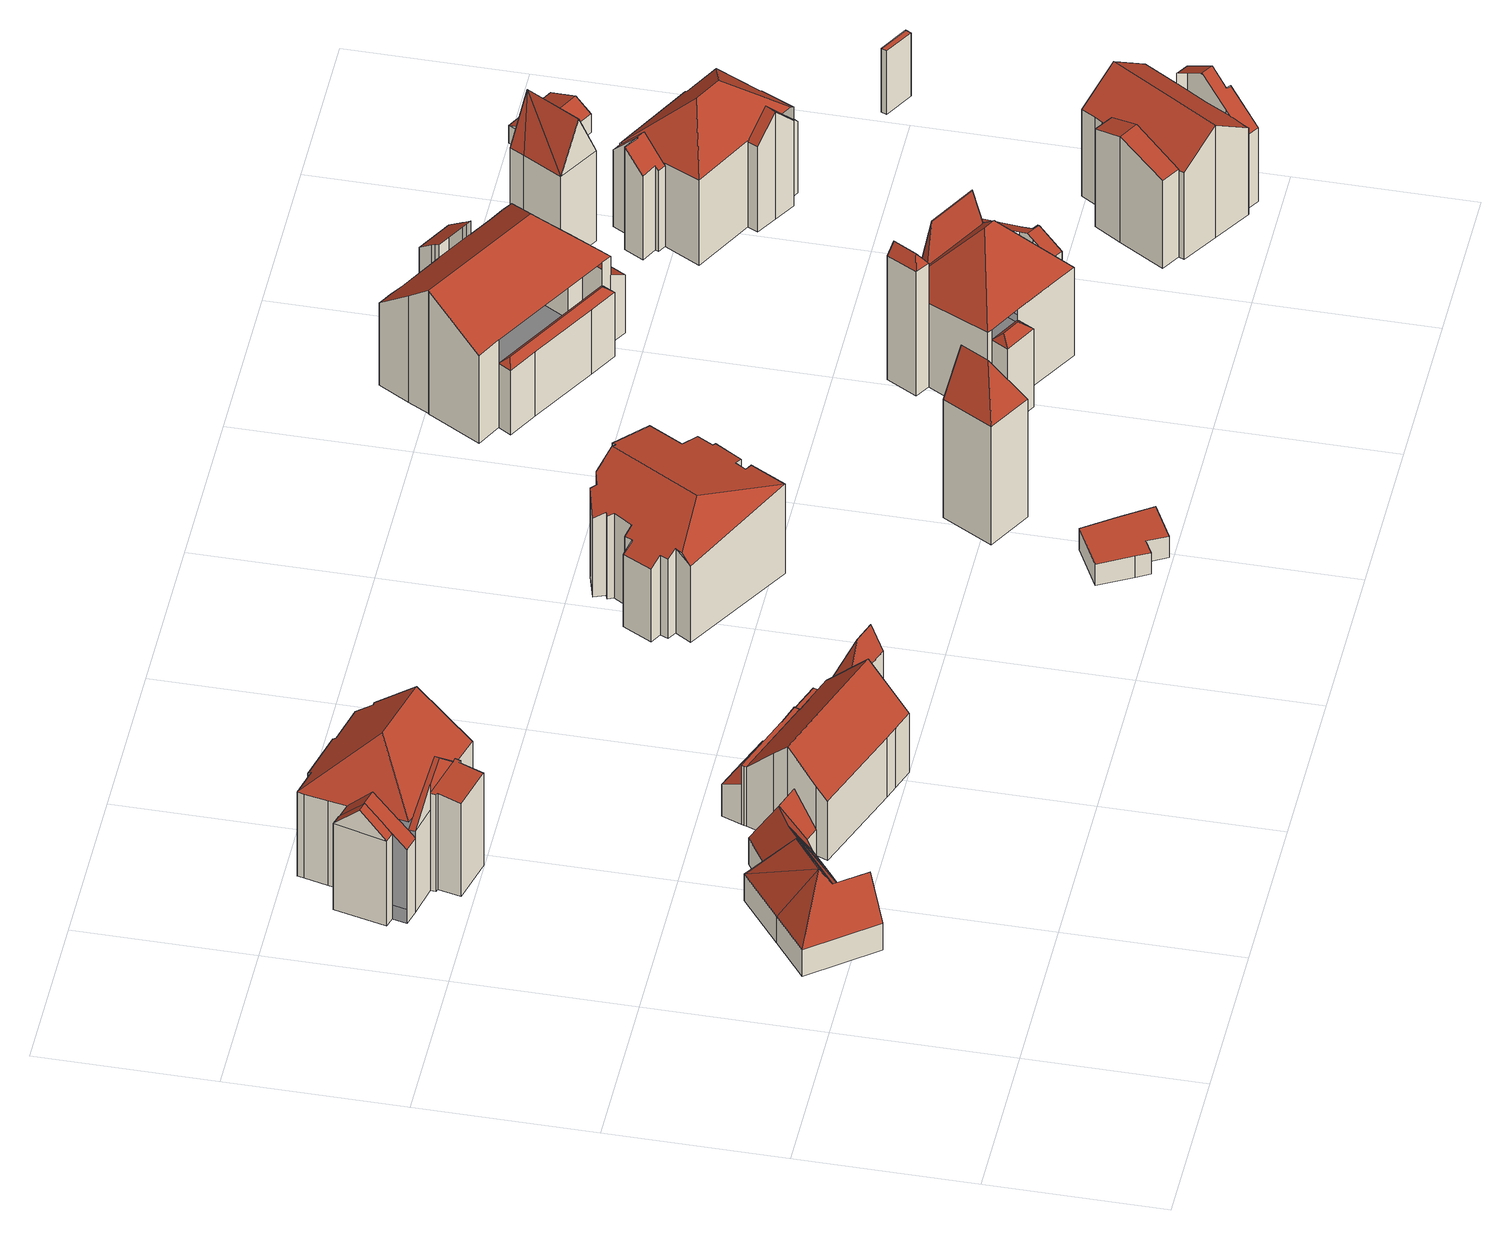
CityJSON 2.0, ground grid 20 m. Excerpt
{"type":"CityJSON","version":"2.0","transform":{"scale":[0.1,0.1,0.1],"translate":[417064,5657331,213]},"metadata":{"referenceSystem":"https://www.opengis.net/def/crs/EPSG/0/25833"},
"CityObjects":{
"building1":{"type":"Building","attributes":{"Dachtyp_tdc":"tdcFreeFormRoof","Gemeindeschluessel":14612000,"Dachneigung":58.7,"QualitaetDacherkennung":10,"Geometrietyp2DReferenz":"3000","measuredHeight":10.14,"function":"31001_9998","roofType":"5000"},"geometry":[{"type":"Solid","lod":"2","boundaries":[[[[0,1,2,3]],[[1,4,5,2]],[[4,6,7,5]],[[6,8,9,7]],[[8,10,11,9]],[[10,12,13,11]],[[12,14,15,13]],[[14,16,17,15]],[[16,18,19,17]],[[18,20,21,19]],[[20,22,23,21]],[[22,24,25,23]],[[24,26,27,25]],[[26,0,3,27]],[[28,29,30,26,24]],[[31,28,24,22]],[[22,32,31]],[[20,32,22]],[[32,20,18]],[[33,34,32,18,16]],[[33,16,14]],[[34,33,14,12]],[[34,31,32]],[[34,28,31]],[[34,29,28]],[[12,29,34]],[[10,29,12]],[[8,29,10]],[[29,8,6]],[[35,30,29,6,4]],[[36,35,4,1]],[[36,1,0]],[[30,35,36,0,26]],[[3,2,5,7,9,11,13,15,17,19,21,23,25,27]]]],"semantics":{"surfaces":[{"type":"WallSurface"},{"type":"RoofSurface"},{"type":"GroundSurface"}],"values":[[0,0,0,0,0,0,0,0,0,0,0,0,0,0,1,1,1,1,1,1,0,1,1,1,1,1,1,1,1,1,1,0,1,2]]}}]},
"building2":{"type":"Building","attributes":{"Gemeindeschluessel":14612000,"Geometrietyp2DReferenz":"3000","function":"31001_9998","roofType":"9999"},"children":["building2-1","building2-2","building2-3","building2-4","building2-5"]},
"building2-1":{"type":"BuildingPart","attributes":{"Dachtyp_tdc":"tdcGableRoof","Dachneigung":44.39,"QualitaetDacherkennung":19,"Geometrietyp2DReferenz":"3000","measuredHeight":16.57,"roofType":"3100"},"parents":["building2"],"geometry":[{"type":"MultiSurface","lod":"2","boundaries":[[[37,38,39,40,41]],[[42,43,44,45]],[[46,47,48,49,50]],[[38,51,48,47,52,53]],[[37,54,51,38]],[[42,55,46,50,43]],[[44,41,40,56,45]]],"semantics":{"surfaces":[{"type":"WallSurface"},{"type":"RoofSurface"},{"type":"GroundSurface"}],"values":[0,0,1,1,0,0,2]}}]},
"building2-2":{"type":"BuildingPart","attributes":{"Dachtyp_tdc":"tdcGableRoof","Dachneigung":44.7,"QualitaetDacherkennung":80,"Geometrietyp2DReferenz":"3000","measuredHeight":14.62,"roofType":"3100"},"parents":["building2"],"geometry":[{"type":"MultiSurface","lod":"2","boundaries":[[[57,58,59,60,61]],[[58,62,63,59]],[[62,64,65,66,63]],[[62,58,67]],[[58,57,68,69,67]],[[64,62,67,69]],[[60,59,63,66]]],"semantics":{"surfaces":[{"type":"WallSurface"},{"type":"RoofSurface"},{"type":"GroundSurface"}],"values":[0,0,0,0,1,1,2]}}]},
"building2-3":{"type":"BuildingPart","attributes":{"Dachtyp_tdc":"tdcPolyFlatRoof","Dachneigung":10.95,"QualitaetDacherkennung":46,"Geometrietyp2DReferenz":"3000","measuredHeight":13.29,"roofType":"2100"},"parents":["building2"],"geometry":[{"type":"MultiSurface","lod":"2","boundaries":[[[70,71,72,44,43,50]],[[71,73,74,72]],[[73,75,76,74]],[[75,77,78,76]],[[77,79,80,78]],[[79,81,82,80]],[[81,54,37,41,82]],[[54,81,79,77,75,73,71,70,49]],[[44,72,74,76,78,80,82,41]]],"semantics":{"surfaces":[{"type":"WallSurface"},{"type":"RoofSurface"},{"type":"GroundSurface"}],"values":[0,0,0,0,0,0,0,1,2]}}]},
"building2-4":{"type":"BuildingPart","attributes":{"Dachtyp_tdc":"tdcHipAndGableRoof","Dachneigung":39.9,"QualitaetDacherkennung":23,"Geometrietyp2DReferenz":"3000","measuredHeight":16.93,"roofType":"5000"},"parents":["building2"],"geometry":[{"type":"MultiSurface","lod":"2","boundaries":[[[83,84,85,86]],[[84,87,88,85]],[[87,89,90,88]],[[89,91,92,90]],[[91,93,94,92]],[[93,95,96,94]],[[95,55,42,45,96]],[[97,98,99,100]],[[98,101,102,99]],[[101,103,104,102]],[[103,105,106,104]],[[105,107,108,106]],[[107,83,86,108]],[[103,101,98,97,109,110,111]],[[110,52,55,95,93,111]],[[93,91,89,87,84,83,107,105,103,111]],[[86,85,88,90,92,94,96,45,56,100,99,102,104,106,108]]],"semantics":{"surfaces":[{"type":"WallSurface"},{"type":"RoofSurface"},{"type":"GroundSurface"}],"values":[0,0,0,0,0,0,0,0,0,0,0,0,0,1,1,1,2]}}]},
"building2-5":{"type":"BuildingPart","attributes":{"Dachtyp_tdc":"tdcGableRoof","Dachneigung":41.88,"QualitaetDacherkennung":64,"Geometrietyp2DReferenz":"3000","measuredHeight":14.5,"roofType":"3100"},"parents":["building2"],"geometry":[{"type":"MultiSurface","lod":"2","boundaries":[[[39,112,113,40]],[[65,97,100,66]],[[112,39,114,109,115,116,68]],[[97,65,64,116,115]],[[40,113,60,66,100,56]]],"semantics":{"surfaces":[{"type":"WallSurface"},{"type":"RoofSurface"},{"type":"GroundSurface"}],"values":[0,0,1,1,2]}}]},
"building3":{"type":"Building","attributes":{"Gemeindeschluessel":14612000,"Geometrietyp2DReferenz":"3000","function":"31001_9998","roofType":"9999"},"children":["building3-1","building3-2","building3-3","building3-4","building3-5"]},
"building3-1":{"type":"BuildingPart","attributes":{"Dachtyp_tdc":"tdcPolyFlatRoof","Dachneigung":0,"QualitaetDacherkennung":29,"Geometrietyp2DReferenz":"3000","measuredHeight":8.11,"roofType":"1000"},"parents":["building3"],"geometry":[{"type":"MultiSurface","lod":"2","boundaries":[[[117,118,119,120,121]],[[118,122,123,124,119]],[[125,126,127,128,129]],[[126,130,131,132,127]],[[130,126,125,122,118,117]],[[120,119,124,128,127,132]]],"semantics":{"surfaces":[{"type":"WallSurface"},{"type":"RoofSurface"},{"type":"GroundSurface"}],"values":[0,0,0,0,1,2]}}]},
"building3-2":{"type":"BuildingPart","attributes":{"Dachtyp_tdc":"tdcHipAndGableRoof","Dachneigung":69.44,"QualitaetDacherkennung":7,"Geometrietyp2DReferenz":"3000","measuredHeight":8.81,"roofType":"5000"},"parents":["building3"],"geometry":[{"type":"MultiSurface","lod":"2","boundaries":[[[133,134,135,136]],[[137,138,139,140]],[[138,141,142,139]],[[141,133,136,142]],[[137,143,144,145,146]],[[145,147,148,146]],[[138,137,146,148]],[[138,148,147,141]],[[141,147,145,133]],[[133,145,144,149,134]],[[136,135,140,139,142]]],"semantics":{"surfaces":[{"type":"WallSurface"},{"type":"RoofSurface"},{"type":"GroundSurface"}],"values":[0,0,0,0,1,1,1,0,0,0,2]}}]},
"building3-3":{"type":"BuildingPart","attributes":{"Dachtyp_tdc":"tdcPolyFlatRoof","Dachneigung":25.88,"QualitaetDacherkennung":60,"Geometrietyp2DReferenz":"3000","measuredHeight":5.5,"roofType":"2100"},"parents":["building3"],"geometry":[{"type":"MultiSurface","lod":"2","boundaries":[[[123,150,151,124]],[[150,152,153,151]],[[152,154,155,153]],[[154,129,128,155]],[[154,152,150,123,129]],[[128,124,151,153,155]]],"semantics":{"surfaces":[{"type":"WallSurface"},{"type":"RoofSurface"},{"type":"GroundSurface"}],"values":[0,0,0,0,1,2]}}]},
"building3-4":{"type":"BuildingPart","attributes":{"Dachtyp_tdc":"tdcGableRoof","Dachneigung":45.83,"QualitaetDacherkennung":84,"Geometrietyp2DReferenz":"3000","measuredHeight":13.24,"roofType":"3100"},"parents":["building3"],"geometry":[{"type":"MultiSurface","lod":"2","boundaries":[[[131,156,157,132]],[[156,158,157]],[[159,160,161,162,163]],[[160,164,165,161]],[[164,166,167,165]],[[166,168,169,167]],[[168,170,171,169]],[[170,172,173,171]],[[172,174,175,173]],[[174,176,177,175]],[[176,178,179,177]],[[178,121,120,179]],[[176,174,172,170,168,166,164]],[[164,160,159,156,131,121,178,176]],[[132,157,162,161,165,167,169,171,173,175,177,179,120]]],"semantics":{"surfaces":[{"type":"WallSurface"},{"type":"RoofSurface"},{"type":"GroundSurface"}],"values":[0,0,0,0,0,0,0,0,0,0,0,0,1,1,2]}}]},
"building3-5":{"type":"BuildingPart","attributes":{"Dachtyp_tdc":"tdcPolyFlatRoof","Dachneigung":0,"QualitaetDacherkennung":71,"Geometrietyp2DReferenz":"3000","measuredHeight":4.11,"roofType":"1000"},"parents":["building3"],"geometry":[{"type":"MultiSurface","lod":"2","boundaries":[[[149,180,181,135,134]],[[180,182,183,181]],[[182,184,185,183]],[[184,163,162,185]],[[158,186,187,157]],[[186,188,137,140,187]],[[186,158,163,184,182,180,149,143,188]],[[140,135,181,183,185,162,157,187]]],"semantics":{"surfaces":[{"type":"WallSurface"},{"type":"RoofSurface"},{"type":"GroundSurface"}],"values":[0,0,0,0,0,0,1,2]}}]},
"building4":{"type":"Building","attributes":{"Dachtyp_tdc":"tdcFreeFormRoof","Gemeindeschluessel":14612000,"Dachneigung":14.88,"QualitaetDacherkennung":19,"Geometrietyp2DReferenz":"3000","measuredHeight":14.7,"function":"31001_9998","roofType":"5000"},"geometry":[{"type":"Solid","lod":"2","boundaries":[[[[189,190,191,192]],[[190,193,194,191]],[[193,195,196,194]],[[195,197,198,196]],[[197,199,200,198]],[[199,201,202,200]],[[201,203,204,202]],[[203,205,206,204]],[[205,207,208,206]],[[207,209,210,208]],[[209,211,212,210]],[[211,213,214,212]],[[213,215,216,214]],[[215,217,218,216]],[[217,219,220,218]],[[219,221,222,220]],[[221,223,224,222]],[[223,225,226,224]],[[225,227,228,226]],[[227,229,230,228]],[[229,231,232,230]],[[231,233,234,232]],[[233,235,236,234]],[[235,237,238,236]],[[237,239,240,238]],[[239,241,242,240]],[[241,243,244,242]],[[243,189,192,244]],[[217,245,246,219]],[[217,215,213,211,209,207,205,203,201,199,197,195,247,245]],[[245,247,193,190,189,243,241,239,237,235,233,231,229,227,225,223,221,246]],[[195,193,247]],[[221,219,246]],[[192,191,194,196,198,200,202,204,206,208,210,212,214,216,218,220,222,224,226,228,230,232,234,236,238,240,242,244]]]],"semantics":{"surfaces":[{"type":"WallSurface"},{"type":"RoofSurface"},{"type":"GroundSurface"}],"values":[[0,0,0,0,0,0,0,0,0,0,0,0,0,0,0,0,0,0,0,0,0,0,0,0,0,0,0,0,1,1,1,0,0,2]]}}]},
"building5":{"type":"Building","attributes":{"Dachtyp_tdc":"tdcPolyFlatRoof","Gemeindeschluessel":14612000,"Dachneigung":0,"QualitaetDacherkennung":78,"Geometrietyp2DReferenz":"3000","measuredHeight":2.86,"function":"31001_9998","roofType":"1000"},"geometry":[{"type":"Solid","lod":"2","boundaries":[[[[248,249,250,251]],[[249,252,253,250]],[[252,254,255,253]],[[254,256,257,255]],[[256,258,259,257]],[[258,260,261,259]],[[260,262,263,261]],[[262,248,251,263]],[[262,260,258,256,254,252,249,248]],[[251,250,253,255,257,259,261,263]]]],"semantics":{"surfaces":[{"type":"WallSurface"},{"type":"RoofSurface"},{"type":"GroundSurface"}],"values":[[0,0,0,0,0,0,0,0,1,2]]}}]},
"building6":{"type":"Building","attributes":{"Dachtyp_tdc":"tdcFreeFormRoof","Gemeindeschluessel":14612000,"Dachneigung":62.83,"QualitaetDacherkennung":4,"Geometrietyp2DReferenz":"3000","measuredHeight":21.82,"function":"31001_9998","roofType":"5000"},"geometry":[{"type":"Solid","lod":"2","boundaries":[[[[264,265,266,267]],[[265,268,269,266]],[[268,270,271,269]],[[270,264,267,271]],[[272,273,270,268]],[[272,268,265]],[[273,272,265,264]],[[273,264,270]],[[267,266,269,271]]]],"semantics":{"surfaces":[{"type":"WallSurface"},{"type":"RoofSurface"},{"type":"GroundSurface"}],"values":[[0,0,0,0,1,1,1,0,2]]}}]},
"building7":{"type":"Building","attributes":{"Gemeindeschluessel":14612000,"Geometrietyp2DReferenz":"3000","function":"31001_9998","roofType":"9999"},"children":["building7-1","building7-2","building7-3","building7-4"]},
"building7-1":{"type":"BuildingPart","attributes":{"Dachtyp_tdc":"tdcPolyFlatRoof","Dachneigung":35.62,"QualitaetDacherkennung":59,"Geometrietyp2DReferenz":"3000","measuredHeight":9.53,"roofType":"2100"},"parents":["building7"],"geometry":[{"type":"MultiSurface","lod":"2","boundaries":[[[274,275,276,277]],[[275,278,279,276]],[[278,280,281,279]],[[280,278,275,274]],[[277,276,279,281]]],"semantics":{"surfaces":[{"type":"WallSurface"},{"type":"RoofSurface"},{"type":"GroundSurface"}],"values":[0,0,0,1,2]}}]},
"building7-2":{"type":"BuildingPart","attributes":{"Dachtyp_tdc":"tdcFreeFormRoof","Dachneigung":45.23,"QualitaetDacherkennung":4,"Geometrietyp2DReferenz":"3000","measuredHeight":9.6,"roofType":"5000"},"parents":["building7"],"geometry":[{"type":"MultiSurface","lod":"2","boundaries":[[[282,283,284,285]],[[283,286,287,284]],[[286,288,289,287]],[[288,290,291,289]],[[292,282,285,293]],[[288,286,283,282,294,295]],[[282,292,294]],[[292,290,295,294]],[[290,288,295]],[[285,284,287,289,291,293]]],"semantics":{"surfaces":[{"type":"WallSurface"},{"type":"RoofSurface"},{"type":"GroundSurface"}],"values":[0,0,0,0,0,1,1,1,1,2]}}]},
"building7-3":{"type":"BuildingPart","attributes":{"Dachtyp_tdc":"tdcHipAndGableRoof","Dachneigung":39.54,"QualitaetDacherkennung":39,"Geometrietyp2DReferenz":"3000","measuredHeight":16.87,"roofType":"5000"},"parents":["building7"],"geometry":[{"type":"MultiSurface","lod":"2","boundaries":[[[296,297,298,299]],[[297,300,301,298]],[[300,302,303,301]],[[302,304,305,303]],[[304,306,307,305]],[[306,308,309,307]],[[308,310,274,277,309]],[[311,312,293,281,280]],[[312,292,293]],[[311,310,308,306,304,313]],[[304,302,300,297,296,314,315,316,317,318,319,320,313]],[[320,321,322,323,312,311,313]],[[291,324,325,326,327,328,329,330,331,332,299,298,301,303,305,307,309,277,281,293]],[[323,291,290]],[[323,322,324,291]],[[322,321,325,324]],[[321,320,326,325]],[[320,319,327,326]],[[319,318,328,327]],[[318,317,329,328]],[[317,316,330,329]],[[316,315,331,330]],[[315,314,332,331]]],"semantics":{"surfaces":[{"type":"WallSurface"},{"type":"RoofSurface"},{"type":"GroundSurface"}],"values":[0,0,0,0,0,0,0,0,0,1,1,1,2,0,0,0,0,0,0,0,0,0,0]}}]},
"building7-4":{"type":"BuildingPart","attributes":{"Dachtyp_tdc":"tdcPolyFlatRoof","Dachneigung":38.06,"QualitaetDacherkennung":33,"Geometrietyp2DReferenz":"3000","measuredHeight":13.12,"roofType":"2100"},"parents":["building7"],"geometry":[{"type":"MultiSurface","lod":"2","boundaries":[[[333,334,335,332,314]],[[334,336,337,335]],[[336,338,339,337]],[[338,340,341,339]],[[340,342,343,341]],[[342,344,345,343]],[[344,346,347,345]],[[346,348,299,347]],[[348,296,299]],[[346,344,342,340,338,336,334,333,348]],[[332,335,337,339,341,343,345,347,299]]],"semantics":{"surfaces":[{"type":"WallSurface"},{"type":"RoofSurface"},{"type":"GroundSurface"}],"values":[0,0,0,0,0,0,0,0,0,1,2]}}]},
"building8":{"type":"Building","attributes":{"Gemeindeschluessel":14612000,"Geometrietyp2DReferenz":"3000","function":"31001_9998","roofType":"9999"},"children":["building8-1","building8-2","building8-3","building8-4","building8-5","building8-6","building8-7"]},
"building8-1":{"type":"BuildingPart","attributes":{"Dachtyp_tdc":"tdcPolyFlatRoof","Dachneigung":0,"QualitaetDacherkennung":0,"Geometrietyp2DReferenz":"3000","measuredHeight":8.01,"roofType":"9999"},"parents":["building8"],"geometry":[{"type":"MultiSurface","lod":"2","boundaries":[[[349,350,351,352]],[[352,351,353,354]],[[351,350,355,353]],[[350,349,356,355]],[[354,353,355,356]],[[354,356,349,352]]],"semantics":{"surfaces":[{"type":"RoofSurface"},{"type":"WallSurface"},{"type":"GroundSurface"},{"type":"ClosureSurface","isClosure":"1","QuelleClosure":"LoD1Solid"}],"values":[0,1,1,1,2,3]}}]},
"building8-2":{"type":"BuildingPart","attributes":{"Dachtyp_tdc":"tdcHipRoof","Dachneigung":50.62,"QualitaetDacherkennung":50,"Geometrietyp2DReferenz":"3000","measuredHeight":19.29,"roofType":"3200"},"parents":["building8"],"geometry":[{"type":"MultiSurface","lod":"2","boundaries":[[[357,358,359,360,361,362,363,364]],[[365,366,367,368,364,363]],[[369,370,371,372,373,374,375,376,377,378,379,380,381,382]],[[366,369,383]],[[366,365,370,369]],[[365,384,371,370]],[[384,385,371]],[[386,362,373,372]],[[362,361,374,373]],[[361,360,375,374]],[[360,359,376,375]],[[359,358,387,377,376]],[[388,368,381,380,389]],[[368,367,382,381]],[[367,390,382]],[[368,388,391,392,393,357,364]],[[362,386,385,384,365,363]]],"semantics":{"surfaces":[{"type":"RoofSurface"},{"type":"GroundSurface"},{"type":"WallSurface"}],"values":[0,0,1,2,2,2,2,2,2,2,2,2,2,2,2,0,0]}}]},
"building8-3":{"type":"BuildingPart","attributes":{"Dachtyp_tdc":"tdcFreeFormRoof","Dachneigung":45.1,"QualitaetDacherkennung":16,"Geometrietyp2DReferenz":"3000","measuredHeight":11.81,"roofType":"5000"},"parents":["building8"],"geometry":[{"type":"MultiSurface","lod":"2","boundaries":[[[394,395,396,397]],[[395,383,369,396]],[[390,394,397,382]],[[383,395,398]],[[399,398,395,394]],[[394,390,399]],[[390,383,398,399]],[[397,396,369,382]]],"semantics":{"surfaces":[{"type":"WallSurface"},{"type":"RoofSurface"},{"type":"GroundSurface"}],"values":[0,0,0,1,1,1,1,2]}}]},
"building8-4":{"type":"BuildingPart","attributes":{"Dachtyp_tdc":"tdcGableRoof","Dachneigung":21.55,"QualitaetDacherkennung":24,"Geometrietyp2DReferenz":"3000","measuredHeight":13.14,"roofType":"3100"},"parents":["building8"],"geometry":[{"type":"MultiSurface","lod":"2","boundaries":[[[400,401,352,354,402]],[[403,404,405,356,349]],[[404,406,407,405]],[[406,408,409,407]],[[408,410,411,409]],[[410,389,380,411]],[[408,406,404,403,401,400,412,413,393,414]],[[414,391,389,410,408]],[[379,378,402,354,356,405,407,409,411,380]]],"semantics":{"surfaces":[{"type":"WallSurface"},{"type":"RoofSurface"},{"type":"GroundSurface"}],"values":[0,0,0,0,0,0,1,1,2]}}]},
"building8-5":{"type":"BuildingPart","attributes":{"Dachtyp_tdc":"tdcFreeFormRoof","Dachneigung":80.53,"QualitaetDacherkennung":19,"Geometrietyp2DReferenz":"3000","measuredHeight":15.68,"roofType":"5000"},"parents":["building8"],"geometry":[{"type":"MultiSurface","lod":"2","boundaries":[[[415,416,417]],[[418,419,400,402,420,421]],[[387,422,423,377]],[[422,415,417,423]],[[424,412,419,425]],[[419,418,415,422,426,425]],[[422,387,426]],[[387,424,425,426]],[[417,420,402,378,377,423]]],"semantics":{"surfaces":[{"type":"WallSurface"},{"type":"RoofSurface"},{"type":"GroundSurface"}],"values":[0,0,0,0,1,1,1,1,2]}}]},
"building8-6":{"type":"BuildingPart","attributes":{"Dachtyp_tdc":"tdcPolyFlatRoof","Dachneigung":3.98,"QualitaetDacherkennung":47,"Geometrietyp2DReferenz":"3000","measuredHeight":7.2,"roofType":"2100"},"parents":["building8"],"geometry":[{"type":"MultiSurface","lod":"2","boundaries":[[[416,427,428,417]],[[427,429,430,428]],[[429,431,432,430]],[[431,433,434,432]],[[433,421,420,434]],[[421,433,431,429,427,416]],[[428,430,432,434,420,417]]],"semantics":{"surfaces":[{"type":"WallSurface"},{"type":"RoofSurface"},{"type":"GroundSurface"}],"values":[0,0,0,0,0,1,2]}}]},
"building8-7":{"type":"BuildingPart","attributes":{"Dachtyp_tdc":"tdcFreeFormRoof","Dachneigung":55.22,"QualitaetDacherkennung":9,"Geometrietyp2DReferenz":"3000","measuredHeight":18.39,"roofType":"5000"},"parents":["building8"],"geometry":[{"type":"MultiSurface","lod":"2","boundaries":[[[435,436,437,371,385]],[[436,438,439,437]],[[438,440,386,372,439]],[[441,440,438]],[[442,441,438,436]],[[442,436,435]],[[441,442,435,440]],[[371,437,439,372]]],"semantics":{"surfaces":[{"type":"WallSurface"},{"type":"RoofSurface"},{"type":"GroundSurface"}],"values":[0,0,0,0,1,1,1,2]}}]},
"building9":{"type":"Building","attributes":{"Dachtyp_tdc":"tdcFreeFormRoof","Gemeindeschluessel":14612000,"Dachneigung":65.62,"QualitaetDacherkennung":4,"Geometrietyp2DReferenz":"3000","measuredHeight":18.51,"function":"31001_9998","roofType":"5000"},"geometry":[{"type":"Solid","lod":"2","boundaries":[[[[443,444,445,446]],[[444,447,448,445]],[[447,449,450,448]],[[449,451,452,450]],[[451,453,454,452]],[[453,443,446,454]],[[455,453,451]],[[449,455,451]],[[447,455,449]],[[455,447,456]],[[456,447,444]],[[455,443,453]],[[456,443,455]],[[443,456,444]],[[446,445,448,450,452,454]]]],"semantics":{"surfaces":[{"type":"WallSurface"},{"type":"RoofSurface"},{"type":"GroundSurface"}],"values":[[0,0,0,0,0,0,0,1,1,1,0,1,1,1,2]]}}]},
"building10":{"type":"Building","attributes":{"Gemeindeschluessel":14612000,"Geometrietyp2DReferenz":"3000","function":"31001_9998","roofType":"9999"},"children":["building10-1","building10-2","building10-3"]},
"building10-1":{"type":"BuildingPart","attributes":{"Dachtyp_tdc":"tdcFreeFormRoof","Dachneigung":42.02,"QualitaetDacherkennung":42,"Geometrietyp2DReferenz":"3000","measuredHeight":15.48,"roofType":"5000"},"parents":["building10"],"geometry":[{"type":"MultiSurface","lod":"2","boundaries":[[[457,458,459,460]],[[458,461,462,459]],[[463,464,465,466,467]],[[464,468,469,465]],[[468,457,460,469]],[[470,464,463,471]],[[458,457,468,470,471,472,461]],[[468,464,470]],[[460,459,462,466,465,469]]],"semantics":{"surfaces":[{"type":"WallSurface"},{"type":"RoofSurface"},{"type":"GroundSurface"}],"values":[0,0,0,0,0,1,1,0,2]}}]},
"building10-2":{"type":"BuildingPart","attributes":{"Dachtyp_tdc":"tdcGableRoof","Dachneigung":22.03,"QualitaetDacherkennung":33,"Geometrietyp2DReferenz":"3000","measuredHeight":14.53,"roofType":"3100"},"parents":["building10"],"geometry":[{"type":"MultiSurface","lod":"2","boundaries":[[[473,474,475,476,477]],[[474,478,479,475]],[[478,480,481,479]],[[480,482,483,481]],[[482,484,485,486,483]],[[478,474,473,487]],[[487,484,482,480,478]],[[486,488,476,475,479,481,483]]],"semantics":{"surfaces":[{"type":"WallSurface"},{"type":"RoofSurface"},{"type":"GroundSurface"}],"values":[0,0,0,0,0,1,1,2]}}]},
"building10-3":{"type":"BuildingPart","attributes":{"Dachtyp_tdc":"tdcGableRoof","Dachneigung":35.55,"QualitaetDacherkennung":53,"Geometrietyp2DReferenz":"3000","measuredHeight":15.41,"roofType":"3100"},"parents":["building10"],"geometry":[{"type":"MultiSurface","lod":"2","boundaries":[[[489,490,491,462,461]],[[490,492,493,491]],[[492,494,495,493]],[[494,477,476,495]],[[485,496,497,486]],[[496,498,499,497]],[[498,500,501,499]],[[500,502,503,501]],[[502,504,505,503]],[[504,467,466,505]],[[502,500,498,496,485,506,477,494,492]],[[492,490,489,472,507,467,504,502]],[[462,491,493,495,476,488,486,497,499,501,503,505,466]]],"semantics":{"surfaces":[{"type":"WallSurface"},{"type":"RoofSurface"},{"type":"GroundSurface"}],"values":[0,0,0,0,0,0,0,0,0,0,1,1,2]}}]},
"building11":{"type":"Building","attributes":{"Gemeindeschluessel":14612000,"Geometrietyp2DReferenz":"3000","function":"31001_9998","roofType":"9999"},"children":["building11-1","building11-2","building11-3"]},
"building11-1":{"type":"BuildingPart","attributes":{"Dachtyp_tdc":"tdcHipRoof","Dachneigung":44.73,"QualitaetDacherkennung":47,"Geometrietyp2DReferenz":"3000","measuredHeight":16.29,"roofType":"3200"},"parents":["building11"],"geometry":[{"type":"MultiSurface","lod":"2","boundaries":[[[508,509,510,511]],[[509,512,513,510]],[[512,514,515,513]],[[514,516,517,518,515]],[[519,520,521,522,523]],[[520,524,525,526,521]],[[527,528,529,530,531]],[[528,508,511,529]],[[532,533,534,535,524,520,536]],[[537,516,514,512,509,538]],[[520,519,539,540,541,537,538,536]],[[509,508,528,527,532,536,538]],[[511,510,513,515,518,542,543,522,521,526,544,545,530,529]]],"semantics":{"surfaces":[{"type":"WallSurface"},{"type":"RoofSurface"},{"type":"GroundSurface"}],"values":[0,0,0,0,0,0,0,0,1,1,1,1,2]}}]},
"building11-2":{"type":"BuildingPart","attributes":{"Dachtyp_tdc":"tdcGableRoof","Dachneigung":47.13,"QualitaetDacherkennung":55,"Geometrietyp2DReferenz":"3000","measuredHeight":14.68,"roofType":"3100"},"parents":["building11"],"geometry":[{"type":"MultiSurface","lod":"2","boundaries":[[[517,546,547,518]],[[546,548,549,547]],[[548,550,551,549]],[[550,552,553,551]],[[552,554,555,553]],[[554,523,522,555]],[[552,550,548,546,517,556,541,557]],[[557,539,523,554,552]],[[543,542,518,547,549,551,553,555,522]]],"semantics":{"surfaces":[{"type":"WallSurface"},{"type":"RoofSurface"},{"type":"GroundSurface"}],"values":[0,0,0,0,0,0,1,1,2]}}]},
"building11-3":{"type":"BuildingPart","attributes":{"Dachtyp_tdc":"tdcGableRoof","Dachneigung":46.68,"QualitaetDacherkennung":58,"Geometrietyp2DReferenz":"3000","measuredHeight":14.07,"roofType":"3100"},"parents":["building11"],"geometry":[{"type":"MultiSurface","lod":"2","boundaries":[[[558,559,560,561]],[[559,562,563,560]],[[562,564,565,563]],[[564,566,567,565]],[[566,531,530,567]],[[525,568,569,526]],[[568,558,561,569]],[[570,533,571,531,566,564,562]],[[562,559,558,568,525,535,570]],[[561,560,563,565,567,530,545,544,526,569]]],"semantics":{"surfaces":[{"type":"WallSurface"},{"type":"RoofSurface"},{"type":"GroundSurface"}],"values":[0,0,0,0,0,0,0,1,1,2]}}]},
"building12":{"type":"Building","attributes":{"Dachtyp_tdc":"tdcGableRoof","Gemeindeschluessel":14612000,"Dachneigung":23.53,"QualitaetDacherkennung":40,"Geometrietyp2DReferenz":"3000","measuredHeight":3.92,"function":"31001_9998","roofType":"3100"},"geometry":[{"type":"Solid","lod":"2","boundaries":[[[[572,573,574,575]],[[573,576,577,574]],[[576,578,579,577]],[[578,572,575,579]],[[576,573,580]],[[572,578,581]],[[573,572,581,580]],[[578,576,580,581]],[[575,574,577,579]]]],"semantics":{"surfaces":[{"type":"WallSurface"},{"type":"RoofSurface"},{"type":"GroundSurface"}],"values":[[0,0,0,0,0,0,1,1,2]]}}]},
"building13":{"type":"Building","attributes":{"Dachtyp_tdc":"tdcPolyFlatRoof","Gemeindeschluessel":14612000,"Dachneigung":0,"QualitaetDacherkennung":16,"Geometrietyp2DReferenz":"3000","measuredHeight":8.61,"function":"31001_9998","roofType":"1000"},"geometry":[{"type":"Solid","lod":"2","boundaries":[[[[582,583,584,585]],[[583,586,587,584]],[[586,588,589,587]],[[588,582,585,589]],[[588,586,583,582]],[[585,584,587,589]]]],"semantics":{"surfaces":[{"type":"WallSurface"},{"type":"RoofSurface"},{"type":"GroundSurface"}],"values":[[0,0,0,0,1,2]]}}]}
},
"vertices":[
[236,307,85],[217,258,85],[217,258,49],[236,307,49],[200,264,85],[200,264,49],[184,255,85],[184,255,49],[179,251,85],[179,251,49],[155,232,85],[155,232,49],[126,209,85],[126,209,49],[134,198,85],[134,198,49],[88,162,85],[88,162,49],[31,235,85],[31,235,49],[77,271,85],[77,271,49],[135,317,85],[135,317,49],[150,297,85],[150,297,49],[191,324,85],[191,324,49],[144,260,132],[168,277,129],[194,293,131],[128,261,150],[86,229,150],[111,180,133],[85,214,133],[197,293,129],[226,283,129],
[71,634,172],[35,642,173],[35,642,163],[35,642,62],[71,634,62],[131,623,172],[130,620,172],[130,620,62],[131,623,62],[131,623,190],[92,634,228],[91,629,228],[124,621,195],[130,620,190],[71,634,208],[47,647,182],[37,650,172],[71,634,195],[131,623,181],[37,650,62],
[20,664,178],[8,667,178],[8,667,62],[20,664,62],[20,664,167],[22,726,180],[22,726,62],[34,723,180],[34,723,179],[34,723,62],[15,697,209],[23,676,191],[27,694,209],
[130,620,195],[129,614,194],[129,614,62],[126,615,194],[126,615,62],[120,588,189],[120,588,62],[68,601,189],[68,601,62],[74,627,194],[74,627,62],[71,628,194],[71,628,62],
[160,755,172],[159,751,175],[159,751,62],[160,755,62],[204,740,174],[204,740,62],[199,720,191],[199,720,62],[203,720,191],[203,720,62],[191,673,232],[191,673,62],[176,611,180],[176,611,62],[53,718,179],[58,739,178],[58,739,62],[53,718,62],[64,765,177],[64,765,62],[66,773,177],[66,773,62],[100,765,176],[100,765,62],[101,769,173],[101,769,62],[40,662,182],[37,650,183],[113,693,232],
[16,647,163],[16,647,62],[37,650,171],[47,690,208],[27,695,208],
[248,338,131],[248,340,131],[248,340,50],[248,338,50],[248,338,130],[249,343,131],[249,343,105],[249,343,50],[324,316,131],[349,308,131],[349,308,50],[324,316,50],[324,316,104],[347,302,131],[347,302,130],[347,302,50],
[412,265,65],[417,278,65],[417,278,50],[412,265,50],[426,304,65],[493,280,65],[493,280,50],[426,304,50],[479,241,65],[479,241,50],[418,280,91],[417,278,93],[412,265,107],[457,264,138],[479,241,107],[483,255,138],[417,278,91],
[258,366,93],[258,366,50],[282,357,93],[282,357,50],[333,338,93],[333,338,50],
[364,296,130],[364,296,50],[364,296,91],[398,284,130],[382,239,179],[382,239,50],[398,284,50],[398,284,91],[381,237,182],[381,237,50],[363,190,131],[363,190,50],[337,199,131],[337,199,50],[321,205,131],[321,205,50],[212,245,131],[212,245,50],[217,258,145],[217,258,50],[230,291,182],[230,291,50],[236,307,165],[236,307,50],
[415,283,91],[415,283,50],[410,285,91],[410,285,50],[404,281,91],[404,281,50],[374,323,91],[374,323,50],[426,304,91],
[572,568,193],[575,561,197],[575,561,72],[572,568,72],[588,565,203],[588,565,72],[616,550,218],[616,550,72],[618,554,218],[618,554,72],[669,525,203],[669,525,72],[648,487,202],[648,487,72],[670,475,196],[670,475,72],[660,457,196],[660,457,72],[664,455,195],[664,455,72],[645,424,195],[645,424,72],[635,428,198],[635,428,72],[628,416,197],[628,416,72],[638,412,195],[638,412,72],[616,372,195],[616,372,72],[492,446,176],[492,446,72],[503,464,188],[503,464,72],[493,470,181],[493,470,72],[497,479,181],[497,479,72],[484,486,172],[484,486,72],[502,519,171],[502,519,72],[515,512,181],[515,512,72],[520,521,180],[520,521,72],[531,516,187],[531,516,72],[544,537,188],[544,537,72],[541,544,185],[541,544,72],[546,546,186],[546,546,72],[541,559,180],[541,559,72],[554,452,219],[498,456,188],[612,553,219],
[783,27,33],[766,18,33],[766,18,4],[783,27,4],[758,33,33],[758,33,4],[737,71,33],[737,71,4],[789,98,33],[789,98,4],[814,63,33],[814,63,4],[838,28,33],[838,28,4],[795,5,33],[795,5,4],
[824,210,198],[792,153,198],[792,153,36],[824,210,36],[742,181,198],[742,181,36],[774,238,198],[774,238,36],[781,192,254],[799,224,254],
[949,668,177],[968,657,162],[968,657,82],[949,668,82],[939,606,162],[939,606,82],[920,617,177],[920,617,82],
[901,609,170],[870,627,170],[870,627,82],[901,609,82],[794,671,170],[794,671,82],[760,690,170],[760,690,82],[769,704,170],[769,704,82],[909,624,170],[909,624,82],[898,621,178],[772,693,178],
[933,767,195],[945,760,195],[945,760,82],[933,767,82],[958,752,195],[958,752,82],[979,741,195],[979,741,82],[988,735,195],[988,735,82],[975,712,196],[975,712,82],[967,699,197],[967,699,82],[949,668,199],[920,617,202],[909,624,202],[914,700,251],[890,792,195],[839,820,195],[825,829,195],[814,835,195],[809,838,195],[789,803,228],[776,779,251],[775,779,251],[741,719,202],[769,704,202],[741,719,82],[775,779,82],[776,779,82],[789,803,82],[809,838,82],[814,835,82],[825,829,82],[839,820,82],[890,792,82],
[890,792,213],[892,796,210],[892,796,82],[896,797,207],[896,797,82],[898,801,204],[898,801,82],[907,816,190],[907,816,82],[948,793,190],[948,793,82],[938,777,205],[938,777,82],[935,772,209],[935,772,82],[933,767,213],
[1076,219,135],[1088,213,135],[1116,263,135],[1105,269,135],[1116,263,55],[1105,269,55],[1088,213,55],[1076,219,55],
[1088,259,166],[1011,303,166],[1002,308,166],[998,310,166],[993,313,166],[970,326,166],[989,238,248],[1002,231,248],[910,219,176],[915,216,176],[951,196,176],[1027,152,176],[915,216,55],[910,219,55],[949,289,55],[969,323,55],[970,326,55],[993,313,55],[998,310,55],[1002,308,55],[1011,303,55],[1088,259,55],[1058,207,55],[1043,180,55],[1027,152,55],[951,196,55],[915,216,162],[949,289,170],[949,289,169],[969,323,166],[1011,303,160],[1043,180,173],[1043,180,168],[951,196,162],[1047,187,173],[1058,207,171],[1082,249,167],
[940,177,162],[904,197,162],[904,197,55],[940,177,55],[915,203,173],[936,192,173],
[1096,274,156],[1105,269,156],[1096,274,55],[1076,219,178],[1068,204,185],[1068,204,55],[1074,200,185],[1074,200,55],[1073,198,186],[1073,198,55],[1058,171,168],[1058,171,55],[1091,264,160],[1088,259,162],[1058,207,186],
[1067,291,160],[1067,291,127],[1067,291,55],[1094,275,160],[1096,274,160],[1094,275,55],[1094,275,127],[1029,312,160],[1029,312,55],[1088,259,160],[1085,271,211],[1029,302,212],
[1076,308,125],[1076,308,55],[1081,305,125],[1081,305,55],[1098,295,125],[1098,295,55],[1104,292,125],[1104,292,55],
[949,289,225],[933,299,225],[933,299,55],[952,333,225],[952,333,55],[969,323,225],[960,328,239],[946,302,239],
[1095,707,209],[1070,663,209],[1070,663,85],[1095,707,85],[1023,691,209],[1023,691,85],[1048,735,209],[1048,735,85],[1057,751,209],[1057,751,85],[1106,726,209],[1106,726,85],[1082,738,270],[1047,677,270],
[1321,47,190],[1301,14,155],[1301,14,54],[1321,47,54],[1282,26,155],[1282,26,54],[1332,106,187],[1345,98,187],[1345,98,54],[1332,106,54],[1332,106,173],[1316,51,190],[1316,51,54],[1327,68,208],[1314,76,208],[1293,42,173],
[1200,77,174],[1179,90,174],[1179,90,54],[1200,77,54],[1200,77,173],[1210,141,199],[1210,141,54],[1229,171,188],[1229,171,54],[1231,170,188],[1231,170,54],[1250,158,188],[1250,158,173],[1250,158,54],[1232,128,199],[1232,128,54],
[1282,26,173],[1279,20,173],[1279,20,54],[1237,46,208],[1237,46,54],[1197,71,173],[1197,71,54],[1257,169,173],[1257,169,54],[1263,178,173],[1263,178,54],[1273,194,173],[1273,194,54],[1314,169,208],[1314,169,54],[1355,144,173],[1355,144,54],[1232,128,173],[1310,71,173],
[1198,593,193],[1237,571,194],[1237,571,83],[1198,593,83],[1208,520,198],[1208,520,83],[1211,518,195],[1211,518,83],[1190,480,198],[1190,480,181],[1190,480,83],[1125,515,201],[1056,552,200],[1056,552,83],[1125,515,83],[1125,515,200],[1078,592,197],[1078,592,194],[1078,592,83],[1107,646,190],[1200,596,190],[1200,596,83],[1107,646,83],[1107,646,188],[1106,644,193],[1105,642,193],[1092,617,195],[1079,595,197],[1129,570,246],[1186,482,201],[1161,553,246],[1126,514,201],[1150,501,201],[1173,489,201],[1186,482,83],[1150,501,83],[1092,617,83],[1106,644,83],
[1187,475,181],[1187,475,83],[1171,484,201],[1171,484,83],[1166,475,201],[1166,475,83],[1143,489,230],[1143,489,83],[1119,503,200],[1119,503,83],[1186,482,185],[1150,501,230],
[1071,601,198],[1053,610,198],[1053,610,83],[1071,601,83],[1065,632,224],[1065,632,83],[1082,622,224],[1082,622,83],[1098,651,188],[1098,651,83],[1069,597,194],[1069,597,83],[1092,617,224],[1106,644,191],
[1226,700,118],[1167,733,118],[1167,733,93],[1226,700,93],[1193,780,117],[1193,780,93],[1252,748,117],[1252,748,93],[1176,750,132],[1235,718,132],
[1362,397,169],[1359,391,169],[1359,391,82],[1362,397,82],[1326,410,169],[1326,410,82],[1329,416,169],[1329,416,82]
]}
